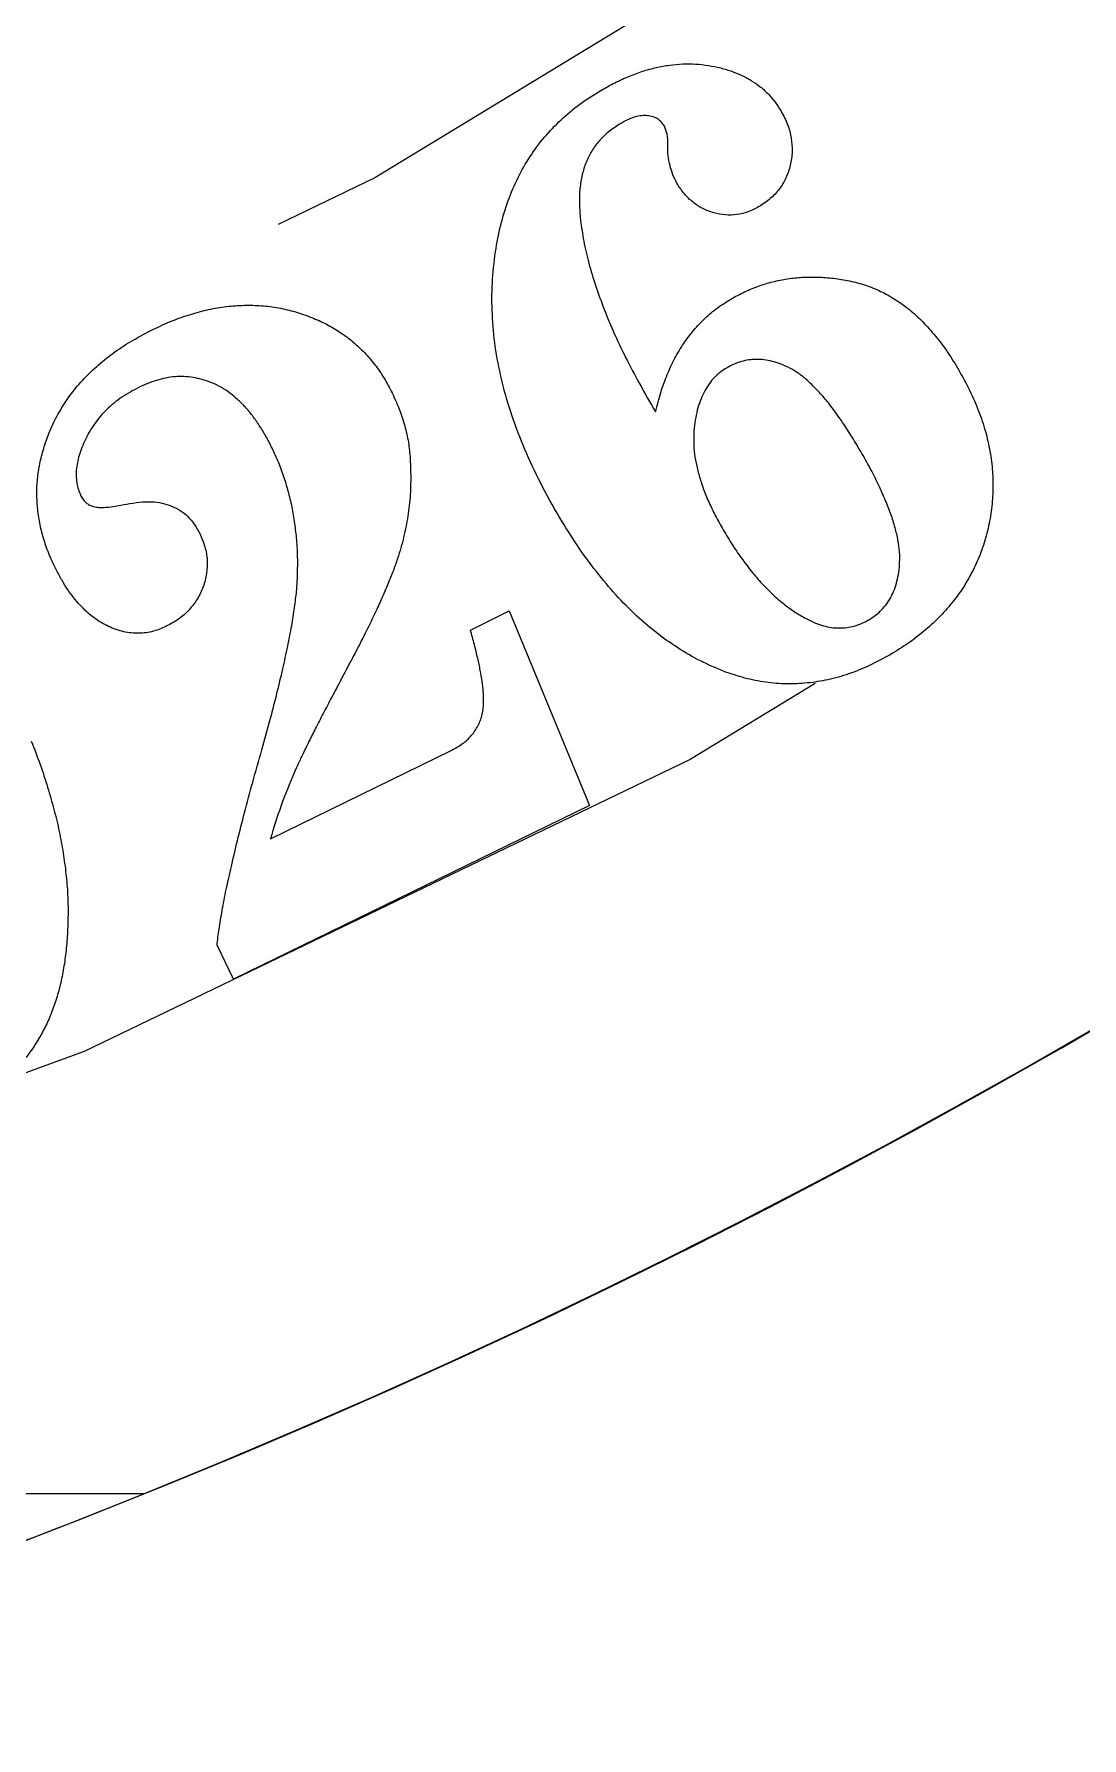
# Paper-space layout 'Sheet2' of a CAD drawing. Header units: inches. Extents: x 0 to 16.3, y 0 to 11.5.
# Drawn here: x 5.4121 to 5.6419, y 3.8099 to 4.1834 of the extents above; entities that cross this region are included whole.
import ezdxf

# ---------------------------------------------------------------- set-up
doc = ezdxf.new("R2010")
doc.units = ezdxf.units.IN
doc.header["$MEASUREMENT"] = 0
doc.linetypes.add('CENTERX2', pattern=[0.8, 0.5, -0.1, 0.1, -0.1])

psp = doc.layouts.new('Sheet2')

# ---------------------------------------------------------------- linework, layer by layer
at = {"color": 7, "linetype": 'Continuous', "lineweight": 25}
for p, q in [((5.507827, 4.052759), (5.516334, 4.056928)), ((5.507827, 4.052759), (5.516334, 4.056928)), ((5.516334, 4.056928), (5.533916, 4.014307)), ((5.516334, 4.056928), (5.533916, 4.014307)), ((5.463958, 4.007019), (5.503573, 4.02633)), ((5.463958, 4.007019), (5.503573, 4.02633)), ((5.533916, 4.014307), (5.455876, 3.976251)), ((5.533916, 4.014307), (5.455876, 3.976251)), ((5.455876, 3.976251), (5.452246, 3.983652)), ((5.455876, 3.976251), (5.452246, 3.983652)), ((4.881485, 3.86349), (5.436356, 3.86349))]:
    psp.add_line(p, q, dxfattribs=at)
at = {"color": 7, "linetype": 'CENTERX2', "lineweight": 18}
for radius in [1.52, 1.375]:
    psp.add_circle((4.831485, 5.36094), radius, dxfattribs=at)
at = {"color": 7, "linetype": 'Continuous', "lineweight": 25}
for start, end in [(286.178919, 253.821081), (291.995434, 248.004566), (286.178919, 291.995434)]:
    psp.add_arc((4.831485, 5.36094), 1.615, start, end, dxfattribs=at)
for points, knots in [([(5.536425, 4.171059), (5.537447, 4.171632), (5.539448, 4.172754), (5.542516, 4.174135), (5.545534, 4.175259), (5.548514, 4.176083), (5.551454, 4.176632), (5.554351, 4.176889), (5.557211, 4.176867), (5.559998, 4.176542), (5.56268, 4.176024), (5.56517, 4.175249), (5.567483, 4.174318), (5.569572, 4.173145), (5.571505, 4.171813), (5.573209, 4.170245), (5.574704, 4.168464), (5.575535, 4.167155), (5.575955, 4.166493)], [0, 0, 0, 0, 0.0795368, 0.1556419, 0.228122, 0.2980251, 0.3652372, 0.4309467, 0.4951217, 0.5590428, 0.6212133, 0.6802827, 0.7358164, 0.7901051, 0.8426241, 0.8948562, 0.9467838, 1, 1, 1, 1]), ([(5.536425, 4.171059), (5.537447, 4.171632), (5.539448, 4.172754), (5.542516, 4.174135), (5.545534, 4.175259), (5.548514, 4.176083), (5.551454, 4.176632), (5.554351, 4.176889), (5.557211, 4.176867), (5.559998, 4.176542), (5.56268, 4.176024), (5.56517, 4.175249), (5.567483, 4.174318), (5.569572, 4.173145), (5.571505, 4.171813), (5.573209, 4.170245), (5.574704, 4.168464), (5.575535, 4.167155), (5.575955, 4.166493)], [0, 0, 0, 0, 0.0795368, 0.1556419, 0.228122, 0.2980251, 0.3652372, 0.4309467, 0.4951217, 0.5590428, 0.6212133, 0.6802827, 0.7358164, 0.7901051, 0.8426241, 0.8948562, 0.9467838, 1, 1, 1, 1]), ([(5.513314, 4.135668), (5.513662, 4.137615), (5.514344, 4.14142), (5.516003, 4.146871), (5.518166, 4.151919), (5.520811, 4.156585), (5.523983, 4.160835), (5.527643, 4.164681), (5.531774, 4.168166), (5.534858, 4.170084), (5.536425, 4.171059)], [0, 0, 0, 0, 0.13534572, 0.26457499, 0.38928181, 0.51077623, 0.63106414, 0.75150352, 0.87376825, 1, 1, 1, 1]), ([(5.513314, 4.135668), (5.513662, 4.137615), (5.514344, 4.14142), (5.516003, 4.146871), (5.518166, 4.151919), (5.520811, 4.156585), (5.523983, 4.160835), (5.527643, 4.164681), (5.531774, 4.168166), (5.534858, 4.170084), (5.536425, 4.171059)], [0, 0, 0, 0, 0.13534572, 0.26457499, 0.38928181, 0.51077623, 0.63106414, 0.75150352, 0.87376825, 1, 1, 1, 1]), ([(5.550377, 4.163175), (5.550166, 4.163501), (5.549762, 4.164127), (5.548879, 4.16484), (5.547851, 4.16533), (5.546653, 4.165539), (5.545334, 4.165545), (5.543876, 4.165232), (5.542296, 4.164628), (5.541239, 4.164049), (5.540679, 4.163742)], [0, 0, 0, 0, 0.1061603, 0.2040957, 0.3076742, 0.4163549, 0.5360325, 0.668693, 0.8242947, 1, 1, 1, 1]), ([(5.550377, 4.163175), (5.550166, 4.163501), (5.549762, 4.164127), (5.548879, 4.16484), (5.547851, 4.16533), (5.546653, 4.165539), (5.545334, 4.165545), (5.543876, 4.165232), (5.542296, 4.164628), (5.541239, 4.164049), (5.540679, 4.163742)], [0, 0, 0, 0, 0.1061603, 0.2040957, 0.3076742, 0.4163549, 0.5360325, 0.668693, 0.8242947, 1, 1, 1, 1]), ([(5.575955, 4.166493), (5.576469, 4.165527), (5.577465, 4.163651), (5.578252, 4.160621), (5.578467, 4.157599), (5.578071, 4.154636), (5.577106, 4.151854), (5.575637, 4.149343), (5.573608, 4.147202), (5.571953, 4.146119), (5.571106, 4.145565)], [0, 0, 0, 0, 0.1362978, 0.2646516, 0.3877682, 0.5128857, 0.635406, 0.7535025, 0.8738167, 1, 1, 1, 1]), ([(5.575955, 4.166493), (5.576469, 4.165527), (5.577465, 4.163651), (5.578252, 4.160621), (5.578467, 4.157599), (5.578071, 4.154636), (5.577106, 4.151854), (5.575637, 4.149343), (5.573608, 4.147202), (5.571953, 4.146119), (5.571106, 4.145565)], [0, 0, 0, 0, 0.1362978, 0.2646516, 0.3877682, 0.5128857, 0.635406, 0.7535025, 0.8738167, 1, 1, 1, 1]), ([(5.540679, 4.163742), (5.539865, 4.16322), (5.538274, 4.162197), (5.536246, 4.160249), (5.534531, 4.158085), (5.53325, 4.155595), (5.532349, 4.152857), (5.531814, 4.149861), (5.531645, 4.146602), (5.531823, 4.144355), (5.531916, 4.143183)], [0, 0, 0, 0, 0.1217764, 0.2382361, 0.3530156, 0.4688073, 0.5895273, 0.7156496, 0.8518363, 1, 1, 1, 1]), ([(5.540679, 4.163742), (5.539865, 4.16322), (5.538274, 4.162197), (5.536246, 4.160249), (5.534531, 4.158085), (5.53325, 4.155595), (5.532349, 4.152857), (5.531814, 4.149861), (5.531645, 4.146602), (5.531823, 4.144355), (5.531916, 4.143183)], [0, 0, 0, 0, 0.1217764, 0.2382361, 0.3530156, 0.4688073, 0.5895273, 0.7156496, 0.8518363, 1, 1, 1, 1]), ([(5.551114, 4.159092), (5.551116, 4.159907), (5.551119, 4.161318), (5.550597, 4.162624), (5.550377, 4.163175)], [0, 0, 0, 0, 0.57766917, 1, 1, 1, 1]), ([(5.551114, 4.159092), (5.551116, 4.159907), (5.551119, 4.161318), (5.550597, 4.162624), (5.550377, 4.163175)], [0, 0, 0, 0, 0.57766917, 1, 1, 1, 1]), ([(5.553184, 4.150585), (5.552851, 4.151218), (5.55218, 4.152494), (5.551559, 4.154591), (5.551124, 4.156795), (5.551117, 4.158314), (5.551114, 4.159092)], [0, 0, 0, 0, 0.2419171, 0.486885, 0.7373734, 1, 1, 1, 1]), ([(5.553184, 4.150585), (5.552851, 4.151218), (5.55218, 4.152494), (5.551559, 4.154591), (5.551124, 4.156795), (5.551117, 4.158314), (5.551114, 4.159092)], [0, 0, 0, 0, 0.2419171, 0.486885, 0.7373734, 1, 1, 1, 1]), ([(5.571106, 4.145565), (5.570317, 4.145151), (5.568784, 4.144348), (5.566271, 4.143756), (5.563723, 4.143657), (5.561184, 4.144134), (5.558746, 4.14504), (5.55658, 4.146484), (5.554662, 4.148315), (5.553685, 4.149815), (5.553184, 4.150585)], [0, 0, 0, 0, 0.1282649, 0.2491367, 0.3693591, 0.4941691, 0.6199389, 0.7422596, 0.8677845, 1, 1, 1, 1]), ([(5.571106, 4.145565), (5.570317, 4.145151), (5.568784, 4.144348), (5.566271, 4.143756), (5.563723, 4.143657), (5.561184, 4.144134), (5.558746, 4.14504), (5.55658, 4.146484), (5.554662, 4.148315), (5.553685, 4.149815), (5.553184, 4.150585)], [0, 0, 0, 0, 0.1282649, 0.2491367, 0.3693591, 0.4941691, 0.6199389, 0.7422596, 0.8677845, 1, 1, 1, 1]), ([(5.531916, 4.143183), (5.53211, 4.141648), (5.532509, 4.13849), (5.533586, 4.133685), (5.535078, 4.128682), (5.536969, 4.123467), (5.539201, 4.118013), (5.541882, 4.112369), (5.544986, 4.106529), (5.547255, 4.102606), (5.54842, 4.10059)], [0, 0, 0, 0, 0.1008334, 0.2074461, 0.3205407, 0.4410043, 0.5689482, 0.7045747, 0.8481976, 1, 1, 1, 1]), ([(5.531916, 4.143183), (5.53211, 4.141648), (5.532509, 4.13849), (5.533586, 4.133685), (5.535078, 4.128682), (5.536969, 4.123467), (5.539201, 4.118013), (5.541882, 4.112369), (5.544986, 4.106529), (5.547255, 4.102606), (5.54842, 4.10059)], [0, 0, 0, 0, 0.1008334, 0.2074461, 0.3205407, 0.4410043, 0.5689482, 0.7045747, 0.8481976, 1, 1, 1, 1]), ([(5.526812, 4.078386), (5.525423, 4.080862), (5.522707, 4.085704), (5.519347, 4.093141), (5.516584, 4.10045), (5.514573, 4.107695), (5.513172, 4.114823), (5.51254, 4.121871), (5.512485, 4.128827), (5.513038, 4.133394), (5.513314, 4.135668)], [0, 0, 0, 0, 0.1418966, 0.2774636, 0.407564, 0.5322081, 0.6529824, 0.7702216, 0.885538, 1, 1, 1, 1]), ([(5.526812, 4.078386), (5.525423, 4.080862), (5.522707, 4.085704), (5.519347, 4.093141), (5.516584, 4.10045), (5.514573, 4.107695), (5.513172, 4.114823), (5.51254, 4.121871), (5.512485, 4.128827), (5.513038, 4.133394), (5.513314, 4.135668)], [0, 0, 0, 0, 0.1418966, 0.2774636, 0.407564, 0.5322081, 0.6529824, 0.7702216, 0.885538, 1, 1, 1, 1]), ([(5.564953, 4.125318), (5.565935, 4.125859), (5.567884, 4.126933), (5.570967, 4.128158), (5.574108, 4.129151), (5.577341, 4.129792), (5.580645, 4.130138), (5.584023, 4.130153), (5.587477, 4.129901), (5.590984, 4.129343), (5.59447, 4.128427), (5.597841, 4.127051), (5.601068, 4.125237), (5.604177, 4.123023), (5.607112, 4.120324), (5.60987, 4.117176), (5.612576, 4.113664), (5.614141, 4.111062), (5.614947, 4.109721)], [0, 0, 0, 0, 0.0571237, 0.1133251, 0.1688112, 0.2248574, 0.2810588, 0.3379278, 0.3968822, 0.457413, 0.5187859, 0.5801777, 0.6425267, 0.7071206, 0.7743226, 0.8453208, 0.9203091, 1, 1, 1, 1]), ([(5.564953, 4.125318), (5.565935, 4.125859), (5.567884, 4.126933), (5.570967, 4.128158), (5.574108, 4.129151), (5.577341, 4.129792), (5.580645, 4.130138), (5.584023, 4.130153), (5.587477, 4.129901), (5.590984, 4.129343), (5.59447, 4.128427), (5.597841, 4.127051), (5.601068, 4.125237), (5.604177, 4.123023), (5.607112, 4.120324), (5.60987, 4.117176), (5.612576, 4.113664), (5.614141, 4.111062), (5.614947, 4.109721)], [0, 0, 0, 0, 0.0571237, 0.1133251, 0.1688112, 0.2248574, 0.2810588, 0.3379278, 0.3968822, 0.457413, 0.5187859, 0.5801777, 0.6425267, 0.7071206, 0.7743226, 0.8453208, 0.9203091, 1, 1, 1, 1]), ([(5.438294, 4.118691), (5.439646, 4.119317), (5.442301, 4.120547), (5.446353, 4.121988), (5.450356, 4.123047), (5.454291, 4.123754), (5.458179, 4.123985), (5.461997, 4.123924), (5.465762, 4.123435), (5.469435, 4.122553), (5.472942, 4.121342), (5.47625, 4.119866), (5.479288, 4.118071), (5.482097, 4.115994), (5.484618, 4.113596), (5.48691, 4.110929), (5.488971, 4.107987), (5.490081, 4.105831), (5.490642, 4.104739)], [0, 0, 0, 0, 0.0736908, 0.1446883, 0.212405, 0.2783681, 0.3421057, 0.4047845, 0.4670222, 0.5295194, 0.5913357, 0.6503561, 0.708422, 0.7655673, 0.8227968, 0.8801637, 0.9393154, 1, 1, 1, 1]), ([(5.438294, 4.118691), (5.439646, 4.119317), (5.442301, 4.120547), (5.446353, 4.121988), (5.450356, 4.123047), (5.454291, 4.123754), (5.458179, 4.123985), (5.461997, 4.123924), (5.465762, 4.123435), (5.469435, 4.122553), (5.472942, 4.121342), (5.47625, 4.119866), (5.479288, 4.118071), (5.482097, 4.115994), (5.484618, 4.113596), (5.48691, 4.110929), (5.488971, 4.107987), (5.490081, 4.105831), (5.490642, 4.104739)], [0, 0, 0, 0, 0.0736908, 0.1446883, 0.212405, 0.2783681, 0.3421057, 0.4047845, 0.4670222, 0.5295194, 0.5913357, 0.6503561, 0.708422, 0.7655673, 0.8227968, 0.8801637, 0.9393154, 1, 1, 1, 1]), ([(5.54842, 4.10059), (5.548784, 4.102015), (5.549491, 4.104785), (5.55092, 4.108713), (5.552589, 4.112306), (5.554525, 4.115574), (5.556748, 4.118508), (5.559221, 4.121121), (5.561934, 4.123442), (5.563943, 4.12469), (5.564953, 4.125318)], [0, 0, 0, 0, 0.14400857, 0.27993828, 0.40878407, 0.53171302, 0.65136459, 0.76862694, 0.88364441, 1, 1, 1, 1]), ([(5.54842, 4.10059), (5.548784, 4.102015), (5.549491, 4.104785), (5.55092, 4.108713), (5.552589, 4.112306), (5.554525, 4.115574), (5.556748, 4.118508), (5.559221, 4.121121), (5.561934, 4.123442), (5.563943, 4.12469), (5.564953, 4.125318)], [0, 0, 0, 0, 0.14400857, 0.27993828, 0.40878407, 0.53171302, 0.65136459, 0.76862694, 0.88364441, 1, 1, 1, 1]), ([(5.414474, 4.093367), (5.414951, 4.094705), (5.415899, 4.097363), (5.417913, 4.101096), (5.420263, 4.104639), (5.423058, 4.107933), (5.426273, 4.110987), (5.429877, 4.113822), (5.433909, 4.116421), (5.436806, 4.11792), (5.438294, 4.118691)], [0, 0, 0, 0, 0.1190221, 0.2364637, 0.3548204, 0.4752717, 0.5981356, 0.7263519, 0.8594628, 1, 1, 1, 1]), ([(5.414474, 4.093367), (5.414951, 4.094705), (5.415899, 4.097363), (5.417913, 4.101096), (5.420263, 4.104639), (5.423058, 4.107933), (5.426273, 4.110987), (5.429877, 4.113822), (5.433909, 4.116421), (5.436806, 4.11792), (5.438294, 4.118691)], [0, 0, 0, 0, 0.1190221, 0.2364637, 0.3548204, 0.4752717, 0.5981356, 0.7263519, 0.8594628, 1, 1, 1, 1]), ([(5.564102, 4.11026), (5.563601, 4.109942), (5.562608, 4.109313), (5.561276, 4.108127), (5.560149, 4.106727), (5.559182, 4.105148), (5.55835, 4.103391), (5.557668, 4.101446), (5.557208, 4.099291), (5.556849, 4.096982), (5.556753, 4.094521), (5.556854, 4.091956), (5.55726, 4.089305), (5.55797, 4.086577), (5.558861, 4.083731), (5.560074, 4.080814), (5.561523, 4.077795), (5.562645, 4.07579), (5.563223, 4.074756)], [0, 0, 0, 0, 0.0453581, 0.0899477, 0.1357194, 0.1825095, 0.231385, 0.2842492, 0.3398978, 0.399867, 0.4628889, 0.5280794, 0.5961348, 0.6677407, 0.7437179, 0.8242095, 0.9093301, 1, 1, 1, 1]), ([(5.564102, 4.11026), (5.563601, 4.109942), (5.562608, 4.109313), (5.561276, 4.108127), (5.560149, 4.106727), (5.559182, 4.105148), (5.55835, 4.103391), (5.557668, 4.101446), (5.557208, 4.099291), (5.556849, 4.096982), (5.556753, 4.094521), (5.556854, 4.091956), (5.55726, 4.089305), (5.55797, 4.086577), (5.558861, 4.083731), (5.560074, 4.080814), (5.561523, 4.077795), (5.562645, 4.07579), (5.563223, 4.074756)], [0, 0, 0, 0, 0.0453581, 0.0899477, 0.1357194, 0.1825095, 0.231385, 0.2842492, 0.3398978, 0.399867, 0.4628889, 0.5280794, 0.5961348, 0.6677407, 0.7437179, 0.8242095, 0.9093301, 1, 1, 1, 1]), ([(5.593424, 4.091913), (5.592713, 4.093099), (5.591347, 4.095381), (5.589256, 4.098585), (5.587207, 4.101436), (5.585222, 4.103946), (5.583207, 4.106037), (5.581327, 4.107857), (5.579451, 4.109299), (5.577584, 4.110351), (5.575774, 4.111133), (5.574002, 4.111668), (5.572266, 4.112036), (5.570557, 4.112103), (5.568879, 4.112), (5.567238, 4.111657), (5.565623, 4.111087), (5.564615, 4.110539), (5.564102, 4.11026)], [0, 0, 0, 0, 0.1073093, 0.2063908, 0.2967794, 0.3797207, 0.4544405, 0.5219017, 0.582639, 0.6375023, 0.6877802, 0.735347, 0.7809501, 0.8250172, 0.8676632, 0.9111093, 0.9547284, 1, 1, 1, 1]), ([(5.593424, 4.091913), (5.592713, 4.093099), (5.591347, 4.095381), (5.589256, 4.098585), (5.587207, 4.101436), (5.585222, 4.103946), (5.583207, 4.106037), (5.581327, 4.107857), (5.579451, 4.109299), (5.577584, 4.110351), (5.575774, 4.111133), (5.574002, 4.111668), (5.572266, 4.112036), (5.570557, 4.112103), (5.568879, 4.112), (5.567238, 4.111657), (5.565623, 4.111087), (5.564615, 4.110539), (5.564102, 4.11026)], [0, 0, 0, 0, 0.1073093, 0.2063908, 0.2967794, 0.3797207, 0.4544405, 0.5219017, 0.582639, 0.6375023, 0.6877802, 0.735347, 0.7809501, 0.8250172, 0.8676632, 0.9111093, 0.9547284, 1, 1, 1, 1]), ([(5.614947, 4.109721), (5.615763, 4.108229), (5.617356, 4.105315), (5.619336, 4.100842), (5.620819, 4.096388), (5.621812, 4.091949), (5.622404, 4.087545), (5.622479, 4.083152), (5.622112, 4.07879), (5.621281, 4.074489), (5.62006, 4.070305), (5.618356, 4.066334), (5.616295, 4.062576), (5.613792, 4.059065), (5.610921, 4.055762), (5.607633, 4.052686), (5.603938, 4.049837), (5.601238, 4.04818), (5.599861, 4.047335)], [0, 0, 0, 0, 0.07058647, 0.13790259, 0.20282192, 0.26519573, 0.3265421, 0.38700301, 0.44727632, 0.50801691, 0.56862418, 0.62789734, 0.68710677, 0.7462446, 0.8066188, 0.86854512, 0.93292464, 1, 1, 1, 1]), ([(5.614947, 4.109721), (5.615763, 4.108229), (5.617356, 4.105315), (5.619336, 4.100842), (5.620819, 4.096388), (5.621812, 4.091949), (5.622404, 4.087545), (5.622479, 4.083152), (5.622112, 4.07879), (5.621281, 4.074489), (5.62006, 4.070305), (5.618356, 4.066334), (5.616295, 4.062576), (5.613792, 4.059065), (5.610921, 4.055762), (5.607633, 4.052686), (5.603938, 4.049837), (5.601238, 4.04818), (5.599861, 4.047335)], [0, 0, 0, 0, 0.07058647, 0.13790259, 0.20282192, 0.26519573, 0.3265421, 0.38700301, 0.44727632, 0.50801691, 0.56862418, 0.62789734, 0.68710677, 0.7462446, 0.8066188, 0.86854512, 0.93292464, 1, 1, 1, 1]), ([(5.435317, 4.106043), (5.433976, 4.10533), (5.431386, 4.103953), (5.428038, 4.10123), (5.425321, 4.098105), (5.423331, 4.094653), (5.421968, 4.091204), (5.421291, 4.087941), (5.421334, 4.084914), (5.422005, 4.083138), (5.422329, 4.08228)], [0, 0, 0, 0, 0.1536526, 0.2966968, 0.4345952, 0.5711425, 0.698533, 0.8088272, 0.9075825, 1, 1, 1, 1]), ([(5.435317, 4.106043), (5.433976, 4.10533), (5.431386, 4.103953), (5.428038, 4.10123), (5.425321, 4.098105), (5.423331, 4.094653), (5.421968, 4.091204), (5.421291, 4.087941), (5.421334, 4.084914), (5.422005, 4.083138), (5.422329, 4.08228)], [0, 0, 0, 0, 0.1536526, 0.2966968, 0.4345952, 0.5711425, 0.698533, 0.8088272, 0.9075825, 1, 1, 1, 1]), ([(5.464326, 4.09263), (5.463885, 4.093506), (5.463024, 4.095212), (5.461577, 4.097586), (5.460069, 4.099734), (5.458489, 4.101645), (5.456804, 4.103293), (5.45507, 4.104719), (5.453279, 4.105934), (5.451393, 4.106866), (5.449471, 4.107573), (5.447514, 4.10807), (5.445533, 4.108318), (5.443525, 4.108358), (5.441499, 4.108116), (5.439448, 4.107657), (5.437366, 4.106976), (5.436011, 4.106359), (5.435317, 4.106043)], [0, 0, 0, 0, 0.08118939, 0.15807638, 0.22992998, 0.29825058, 0.3629825, 0.4246934, 0.48393444, 0.54166832, 0.59835356, 0.65319453, 0.70841372, 0.76318767, 0.81908997, 0.87679733, 0.93692047, 1, 1, 1, 1]), ([(5.464326, 4.09263), (5.463885, 4.093506), (5.463024, 4.095212), (5.461577, 4.097586), (5.460069, 4.099734), (5.458489, 4.101645), (5.456804, 4.103293), (5.45507, 4.104719), (5.453279, 4.105934), (5.451393, 4.106866), (5.449471, 4.107573), (5.447514, 4.10807), (5.445533, 4.108318), (5.443525, 4.108358), (5.441499, 4.108116), (5.439448, 4.107657), (5.437366, 4.106976), (5.436011, 4.106359), (5.435317, 4.106043)], [0, 0, 0, 0, 0.08118939, 0.15807638, 0.22992998, 0.29825058, 0.3629825, 0.4246934, 0.48393444, 0.54166832, 0.59835356, 0.65319453, 0.70841372, 0.76318767, 0.81908997, 0.87679733, 0.93692047, 1, 1, 1, 1]), ([(5.490642, 4.104739), (5.491198, 4.103549), (5.492292, 4.101204), (5.49346, 4.097565), (5.494299, 4.093931), (5.494508, 4.091491), (5.494612, 4.090276)], [0, 0, 0, 0, 0.2607394, 0.5138069, 0.758112, 1, 1, 1, 1]), ([(5.490642, 4.104739), (5.491198, 4.103549), (5.492292, 4.101204), (5.49346, 4.097565), (5.494299, 4.093931), (5.494508, 4.091491), (5.494612, 4.090276)], [0, 0, 0, 0, 0.2607394, 0.5138069, 0.758112, 1, 1, 1, 1]), ([(5.416657, 4.066626), (5.416142, 4.067732), (5.415128, 4.069903), (5.414047, 4.073281), (5.413219, 4.07663), (5.412812, 4.08), (5.412686, 4.083359), (5.412908, 4.086717), (5.413517, 4.090067), (5.414152, 4.092257), (5.414474, 4.093367)], [0, 0, 0, 0, 0.1328112, 0.2608109, 0.3857192, 0.508231, 0.6298345, 0.7516472, 0.8740766, 1, 1, 1, 1]), ([(5.416657, 4.066626), (5.416142, 4.067732), (5.415128, 4.069903), (5.414047, 4.073281), (5.413219, 4.07663), (5.412812, 4.08), (5.412686, 4.083359), (5.412908, 4.086717), (5.413517, 4.090067), (5.414152, 4.092257), (5.414474, 4.093367)], [0, 0, 0, 0, 0.1328112, 0.2608109, 0.3857192, 0.508231, 0.6298345, 0.7516472, 0.8740766, 1, 1, 1, 1]), ([(5.469885, 4.064386), (5.469919, 4.065672), (5.469987, 4.068215), (5.469817, 4.071986), (5.469394, 4.075663), (5.468872, 4.079256), (5.468003, 4.082735), (5.46704, 4.086138), (5.465817, 4.089448), (5.464824, 4.091569), (5.464326, 4.09263)], [0, 0, 0, 0, 0.1326247, 0.2624417, 0.388965, 0.5143258, 0.6365997, 0.7584842, 0.8791142, 1, 1, 1, 1]), ([(5.469885, 4.064386), (5.469919, 4.065672), (5.469987, 4.068215), (5.469817, 4.071986), (5.469394, 4.075663), (5.468872, 4.079256), (5.468003, 4.082735), (5.46704, 4.086138), (5.465817, 4.089448), (5.464824, 4.091569), (5.464326, 4.09263)], [0, 0, 0, 0, 0.1326247, 0.2624417, 0.388965, 0.5143258, 0.6365997, 0.7584842, 0.8791142, 1, 1, 1, 1]), ([(5.494612, 4.090276), (5.494675, 4.08866), (5.494799, 4.085455), (5.494547, 4.080669), (5.493848, 4.075979), (5.492972, 4.072097), (5.492022, 4.068914), (5.491116, 4.066312), (5.489984, 4.063498), (5.488729, 4.06044), (5.48723, 4.05717), (5.485573, 4.053664), (5.483686, 4.049951), (5.482364, 4.047408), (5.481681, 4.046095)], [0, 0, 0, 0, 0.10382791, 0.20595261, 0.307164, 0.40803261, 0.46123217, 0.52035927, 0.5849486, 0.65596932, 0.73258073, 0.81593647, 0.90497748, 1, 1, 1, 1]), ([(5.494612, 4.090276), (5.494675, 4.08866), (5.494799, 4.085455), (5.494547, 4.080669), (5.493848, 4.075979), (5.492972, 4.072097), (5.492022, 4.068914), (5.491116, 4.066312), (5.489984, 4.063498), (5.488729, 4.06044), (5.48723, 4.05717), (5.485573, 4.053664), (5.483686, 4.049951), (5.482364, 4.047408), (5.481681, 4.046095)], [0, 0, 0, 0, 0.10382791, 0.20595261, 0.307164, 0.40803261, 0.46123217, 0.52035927, 0.5849486, 0.65596932, 0.73258073, 0.81593647, 0.90497748, 1, 1, 1, 1]), ([(5.595182, 4.054991), (5.595696, 4.055305), (5.596714, 4.055925), (5.597996, 4.057151), (5.599176, 4.058457), (5.600097, 4.059975), (5.60085, 4.061652), (5.601396, 4.063486), (5.60181, 4.065476), (5.601996, 4.067634), (5.601983, 4.069985), (5.601607, 4.072528), (5.600987, 4.075282), (5.600034, 4.078223), (5.598797, 4.08136), (5.597282, 4.084704), (5.595513, 4.088277), (5.594137, 4.090672), (5.593424, 4.091913)], [0, 0, 0, 0, 0.0438771, 0.0869085, 0.1290206, 0.1721517, 0.2160614, 0.2630428, 0.3116812, 0.3644063, 0.4210584, 0.4830984, 0.5518106, 0.6271868, 0.7087776, 0.7981404, 0.8954588, 1, 1, 1, 1]), ([(5.595182, 4.054991), (5.595696, 4.055305), (5.596714, 4.055925), (5.597996, 4.057151), (5.599176, 4.058457), (5.600097, 4.059975), (5.60085, 4.061652), (5.601396, 4.063486), (5.60181, 4.065476), (5.601996, 4.067634), (5.601983, 4.069985), (5.601607, 4.072528), (5.600987, 4.075282), (5.600034, 4.078223), (5.598797, 4.08136), (5.597282, 4.084704), (5.595513, 4.088277), (5.594137, 4.090672), (5.593424, 4.091913)], [0, 0, 0, 0, 0.0438771, 0.0869085, 0.1290206, 0.1721517, 0.2160614, 0.2630428, 0.3116812, 0.3644063, 0.4210584, 0.4830984, 0.5518106, 0.6271868, 0.7087776, 0.7981404, 0.8954588, 1, 1, 1, 1]), ([(5.422329, 4.08228), (5.422494, 4.081966), (5.422811, 4.081361), (5.423511, 4.080664), (5.424277, 4.080102), (5.424864, 4.079911), (5.425165, 4.079813)], [0, 0, 0, 0, 0.2721724, 0.5256215, 0.7568914, 1, 1, 1, 1]), ([(5.422329, 4.08228), (5.422494, 4.081966), (5.422811, 4.081361), (5.423511, 4.080664), (5.424277, 4.080102), (5.424864, 4.079911), (5.425165, 4.079813)], [0, 0, 0, 0, 0.2721724, 0.5256215, 0.7568914, 1, 1, 1, 1]), ([(5.425165, 4.079813), (5.425542, 4.079744), (5.42645, 4.079578), (5.428058, 4.079658), (5.430098, 4.079931), (5.431594, 4.08022), (5.432424, 4.08038)], [0, 0, 0, 0, 0.1564899, 0.3770548, 0.6539494, 1, 1, 1, 1]), ([(5.425165, 4.079813), (5.425542, 4.079744), (5.42645, 4.079578), (5.428058, 4.079658), (5.430098, 4.079931), (5.431594, 4.08022), (5.432424, 4.08038)], [0, 0, 0, 0, 0.1564899, 0.3770548, 0.6539494, 1, 1, 1, 1]), ([(5.432424, 4.08038), (5.433358, 4.080532), (5.43515, 4.080825), (5.437762, 4.080926), (5.440154, 4.080665), (5.442291, 4.079983), (5.444235, 4.079036), (5.445899, 4.077655), (5.447349, 4.07596), (5.448073, 4.074629), (5.448446, 4.073943)], [0, 0, 0, 0, 0.1508658, 0.289757, 0.4159001, 0.5328265, 0.6461939, 0.7588359, 0.8755284, 1, 1, 1, 1]), ([(5.432424, 4.08038), (5.433358, 4.080532), (5.43515, 4.080825), (5.437762, 4.080926), (5.440154, 4.080665), (5.442291, 4.079983), (5.444235, 4.079036), (5.445899, 4.077655), (5.447349, 4.07596), (5.448073, 4.074629), (5.448446, 4.073943)], [0, 0, 0, 0, 0.1508658, 0.289757, 0.4159001, 0.5328265, 0.6461939, 0.7588359, 0.8755284, 1, 1, 1, 1]), ([(5.56345, 4.043677), (5.561702, 4.044415), (5.558174, 4.045905), (5.553147, 4.048852), (5.548269, 4.052324), (5.543591, 4.056401), (5.539092, 4.061054), (5.534793, 4.066295), (5.530634, 4.072088), (5.528107, 4.076251), (5.526812, 4.078386)], [0, 0, 0, 0, 0.11055239, 0.22317477, 0.33897975, 0.45935181, 0.58450088, 0.71607482, 0.85437433, 1, 1, 1, 1]), ([(5.56345, 4.043677), (5.561702, 4.044415), (5.558174, 4.045905), (5.553147, 4.048852), (5.548269, 4.052324), (5.543591, 4.056401), (5.539092, 4.061054), (5.534793, 4.066295), (5.530634, 4.072088), (5.528107, 4.076251), (5.526812, 4.078386)], [0, 0, 0, 0, 0.11055239, 0.22317477, 0.33897975, 0.45935181, 0.58450088, 0.71607482, 0.85437433, 1, 1, 1, 1]), ([(5.448446, 4.073943), (5.448865, 4.072973), (5.44968, 4.071085), (5.450201, 4.068072), (5.450042, 4.065089), (5.449306, 4.062194), (5.447998, 4.059496), (5.446173, 4.057092), (5.443842, 4.055037), (5.441994, 4.054038), (5.441045, 4.053525)], [0, 0, 0, 0, 0.1300657, 0.2532668, 0.3736374, 0.4965062, 0.6197129, 0.7413446, 0.8670744, 1, 1, 1, 1]), ([(5.448446, 4.073943), (5.448865, 4.072973), (5.44968, 4.071085), (5.450201, 4.068072), (5.450042, 4.065089), (5.449306, 4.062194), (5.447998, 4.059496), (5.446173, 4.057092), (5.443842, 4.055037), (5.441994, 4.054038), (5.441045, 4.053525)], [0, 0, 0, 0, 0.1300657, 0.2532668, 0.3736374, 0.4965062, 0.6197129, 0.7413446, 0.8670744, 1, 1, 1, 1]), ([(5.563223, 4.074756), (5.56392, 4.073595), (5.565277, 4.071333), (5.567468, 4.068154), (5.569698, 4.065262), (5.571984, 4.062652), (5.57432, 4.060333), (5.576731, 4.058299), (5.579172, 4.056525), (5.580898, 4.05557), (5.58174, 4.055105)], [0, 0, 0, 0, 0.1484793, 0.289396, 0.4231589, 0.5487826, 0.6697507, 0.7837842, 0.894547, 1, 1, 1, 1]), ([(5.563223, 4.074756), (5.56392, 4.073595), (5.565277, 4.071333), (5.567468, 4.068154), (5.569698, 4.065262), (5.571984, 4.062652), (5.57432, 4.060333), (5.576731, 4.058299), (5.579172, 4.056525), (5.580898, 4.05557), (5.58174, 4.055105)], [0, 0, 0, 0, 0.1484793, 0.289396, 0.4231589, 0.5487826, 0.6697507, 0.7837842, 0.894547, 1, 1, 1, 1]), ([(5.441045, 4.053525), (5.440011, 4.053091), (5.437974, 4.052235), (5.434646, 4.05193), (5.431278, 4.052363), (5.428541, 4.05343), (5.426369, 4.054608), (5.424798, 4.055753), (5.423265, 4.057068), (5.42184, 4.058619), (5.420408, 4.060309), (5.419069, 4.062225), (5.41784, 4.064361), (5.417058, 4.065858), (5.416657, 4.066626)], [0, 0, 0, 0, 0.107983, 0.2128932, 0.3190337, 0.4342919, 0.4949171, 0.5579005, 0.6221283, 0.6901068, 0.7615869, 0.8364888, 0.9160698, 1, 1, 1, 1]), ([(5.441045, 4.053525), (5.440011, 4.053091), (5.437974, 4.052235), (5.434646, 4.05193), (5.431278, 4.052363), (5.428541, 4.05343), (5.426369, 4.054608), (5.424798, 4.055753), (5.423265, 4.057068), (5.42184, 4.058619), (5.420408, 4.060309), (5.419069, 4.062225), (5.41784, 4.064361), (5.417058, 4.065858), (5.416657, 4.066626)], [0, 0, 0, 0, 0.107983, 0.2128932, 0.3190337, 0.4342919, 0.4949171, 0.5579005, 0.6221283, 0.6901068, 0.7615869, 0.8364888, 0.9160698, 1, 1, 1, 1]), ([(5.462086, 4.026529), (5.462679, 4.028654), (5.463817, 4.032735), (5.465352, 4.038643), (5.466663, 4.044078), (5.467731, 4.049046), (5.468646, 4.053528), (5.469251, 4.057563), (5.469714, 4.061125), (5.469831, 4.063355), (5.469885, 4.064386)], [0, 0, 0, 0, 0.1709019, 0.3282636, 0.4728385, 0.6039724, 0.7218772, 0.8271003, 0.920018, 1, 1, 1, 1]), ([(5.462086, 4.026529), (5.462679, 4.028654), (5.463817, 4.032735), (5.465352, 4.038643), (5.466663, 4.044078), (5.467731, 4.049046), (5.468646, 4.053528), (5.469251, 4.057563), (5.469714, 4.061125), (5.469831, 4.063355), (5.469885, 4.064386)], [0, 0, 0, 0, 0.1709019, 0.3282636, 0.4728385, 0.6039724, 0.7218772, 0.8271003, 0.920018, 1, 1, 1, 1]), ([(5.503573, 4.02633), (5.504436, 4.026808), (5.506085, 4.02772), (5.50814, 4.02957), (5.509589, 4.031773), (5.510386, 4.033848), (5.510668, 4.035737), (5.510749, 4.037427), (5.510653, 4.039372), (5.51038, 4.041565), (5.509989, 4.044009), (5.509403, 4.046699), (5.508704, 4.049654), (5.508128, 4.051693), (5.507827, 4.052759)], [0, 0, 0, 0, 0.0995703, 0.1902897, 0.2765056, 0.3642726, 0.4127049, 0.46921, 0.5352694, 0.6094197, 0.6927597, 0.785617, 0.8879245, 1, 1, 1, 1]), ([(5.503573, 4.02633), (5.504436, 4.026808), (5.506085, 4.02772), (5.50814, 4.02957), (5.509589, 4.031773), (5.510386, 4.033848), (5.510668, 4.035737), (5.510749, 4.037427), (5.510653, 4.039372), (5.51038, 4.041565), (5.509989, 4.044009), (5.509403, 4.046699), (5.508704, 4.049654), (5.508128, 4.051693), (5.507827, 4.052759)], [0, 0, 0, 0, 0.0995703, 0.1902897, 0.2765056, 0.3642726, 0.4127049, 0.46921, 0.5352694, 0.6094197, 0.6927597, 0.785617, 0.8879245, 1, 1, 1, 1]), ([(5.58174, 4.055105), (5.58233, 4.054817), (5.583477, 4.054257), (5.58524, 4.05367), (5.586968, 4.05327), (5.588678, 4.05318), (5.590368, 4.053241), (5.592018, 4.053596), (5.593639, 4.05417), (5.594659, 4.054713), (5.595182, 4.054991)], [0, 0, 0, 0, 0.1396248, 0.2714096, 0.3950052, 0.5160661, 0.6349992, 0.7542386, 0.8739529, 1, 1, 1, 1]), ([(5.58174, 4.055105), (5.58233, 4.054817), (5.583477, 4.054257), (5.58524, 4.05367), (5.586968, 4.05327), (5.588678, 4.05318), (5.590368, 4.053241), (5.592018, 4.053596), (5.593639, 4.05417), (5.594659, 4.054713), (5.595182, 4.054991)], [0, 0, 0, 0, 0.1396248, 0.2714096, 0.3950052, 0.5160661, 0.6349992, 0.7542386, 0.8739529, 1, 1, 1, 1]), ([(5.481681, 4.046095), (5.480931, 4.044698), (5.47949, 4.042012), (5.477467, 4.038121), (5.475571, 4.03459), (5.47394, 4.03134), (5.472454, 4.028429), (5.471187, 4.025825), (5.470097, 4.023553), (5.468406, 4.019778), (5.466225, 4.01435), (5.46471, 4.00945), (5.463958, 4.007019)], [0, 0, 0, 0, 0.1106435, 0.2127152, 0.3059405, 0.3902966, 0.4663929, 0.5339377, 0.5923487, 0.642237, 0.8225118, 1, 1, 1, 1]), ([(5.481681, 4.046095), (5.480931, 4.044698), (5.47949, 4.042012), (5.477467, 4.038121), (5.475571, 4.03459), (5.47394, 4.03134), (5.472454, 4.028429), (5.471187, 4.025825), (5.470097, 4.023553), (5.468406, 4.019778), (5.466225, 4.01435), (5.46471, 4.00945), (5.463958, 4.007019)], [0, 0, 0, 0, 0.1106435, 0.2127152, 0.3059405, 0.3902966, 0.4663929, 0.5339377, 0.5923487, 0.642237, 0.8225118, 1, 1, 1, 1]), ([(5.599861, 4.047335), (5.598363, 4.046521), (5.595429, 4.044929), (5.590865, 4.04307), (5.586289, 4.041779), (5.5817, 4.041075), (5.577122, 4.040851), (5.572536, 4.041248), (5.567942, 4.042136), (5.564961, 4.043158), (5.56345, 4.043677)], [0, 0, 0, 0, 0.1348376, 0.2640289, 0.3890843, 0.510228, 0.6307812, 0.750867, 0.8736623, 1, 1, 1, 1]), ([(5.599861, 4.047335), (5.598363, 4.046521), (5.595429, 4.044929), (5.590865, 4.04307), (5.586289, 4.041779), (5.5817, 4.041075), (5.577122, 4.040851), (5.572536, 4.041248), (5.567942, 4.042136), (5.564961, 4.043158), (5.56345, 4.043677)], [0, 0, 0, 0, 0.1348376, 0.2640289, 0.3890843, 0.510228, 0.6307812, 0.750867, 0.8736623, 1, 1, 1, 1]), ([(5.41152, 4.028395), (5.412178, 4.026699), (5.41347, 4.02337), (5.415114, 4.01836), (5.41649, 4.013454), (5.417693, 4.008662), (5.418517, 4.003937), (5.419155, 3.999323), (5.419537, 3.994798), (5.41961, 3.990395), (5.419467, 3.986146), (5.419143, 3.982082), (5.418569, 3.97823), (5.417821, 3.974585), (5.416814, 3.97117), (5.415641, 3.967953), (5.414208, 3.964963), (5.412588, 3.96218), (5.410802, 3.959586), (5.408836, 3.957216), (5.406766, 3.955001), (5.40451, 3.953031), (5.402146, 3.951193), (5.399631, 3.949548), (5.396946, 3.948126), (5.395078, 3.947327), (5.394137, 3.946924)], [0, 0, 0, 0, 0.0587685, 0.1153669, 0.1702838, 0.2233977, 0.2749194, 0.325155, 0.3738794, 0.4215344, 0.4673735, 0.5112026, 0.553187, 0.5931416, 0.6313196, 0.6681394, 0.7036593, 0.7382855, 0.7720898, 0.8052912, 0.8376979, 0.8699357, 0.901947, 0.9343924, 0.9669111, 1, 1, 1, 1]), ([(5.41152, 4.028395), (5.412178, 4.026699), (5.41347, 4.02337), (5.415114, 4.01836), (5.41649, 4.013454), (5.417693, 4.008662), (5.418517, 4.003937), (5.419155, 3.999323), (5.419537, 3.994798), (5.41961, 3.990395), (5.419467, 3.986146), (5.419143, 3.982082), (5.418569, 3.97823), (5.417821, 3.974585), (5.416814, 3.97117), (5.415641, 3.967953), (5.414208, 3.964963), (5.412588, 3.96218), (5.410802, 3.959586), (5.408836, 3.957216), (5.406766, 3.955001), (5.40451, 3.953031), (5.402146, 3.951193), (5.399631, 3.949548), (5.396946, 3.948126), (5.395078, 3.947327), (5.394137, 3.946924)], [0, 0, 0, 0, 0.0587685, 0.1153669, 0.1702838, 0.2233977, 0.2749194, 0.325155, 0.3738794, 0.4215344, 0.4673735, 0.5112026, 0.553187, 0.5931416, 0.6313196, 0.6681394, 0.7036593, 0.7382855, 0.7720898, 0.8052912, 0.8376979, 0.8699357, 0.901947, 0.9343924, 0.9669111, 1, 1, 1, 1]), ([(5.452246, 3.983652), (5.452387, 3.984835), (5.45269, 3.987379), (5.453407, 3.991439), (5.454264, 3.996033), (5.455429, 4.001128), (5.45675, 4.006748), (5.458325, 4.01288), (5.460105, 4.019536), (5.461409, 4.024139), (5.462086, 4.026529)], [0, 0, 0, 0, 0.0811557, 0.1745344, 0.2807539, 0.3995, 0.5305534, 0.6740942, 0.8307761, 1, 1, 1, 1]), ([(5.452246, 3.983652), (5.452387, 3.984835), (5.45269, 3.987379), (5.453407, 3.991439), (5.454264, 3.996033), (5.455429, 4.001128), (5.45675, 4.006748), (5.458325, 4.01288), (5.460105, 4.019536), (5.461409, 4.024139), (5.462086, 4.026529)], [0, 0, 0, 0, 0.0811557, 0.1745344, 0.2807539, 0.3995, 0.5305534, 0.6740942, 0.8307761, 1, 1, 1, 1])]:
    psp.add_open_spline(points, degree=3, knots=knots, dxfattribs=at)

doc.saveas('drawing.dxf')
